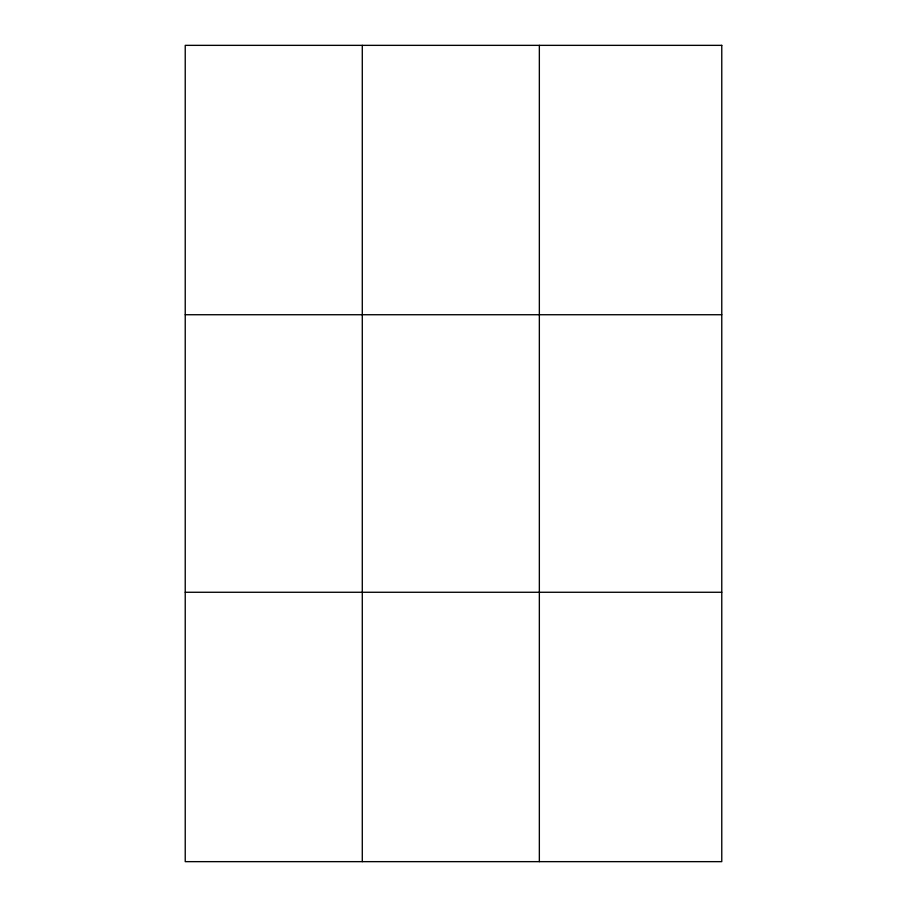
<?xml version="1.0" encoding="UTF-8"?>
<svg xmlns="http://www.w3.org/2000/svg" width="907" height="907" viewBox="0 0 907 907"><rect width="100%" height="100%" fill="white"/><g stroke="black" fill="none" stroke-linecap="round" stroke-linejoin="round"><path stroke-width="1.36" d="M362.29 45.35L362.29 861.65M539.348 45.35L539.348 861.65M185.232 314.729L721.768 314.729M185.232 592.271L721.768 592.271M721.768 45.35L721.768 861.65L185.232 861.65L185.232 45.35L721.768 45.35"/></g></svg>
